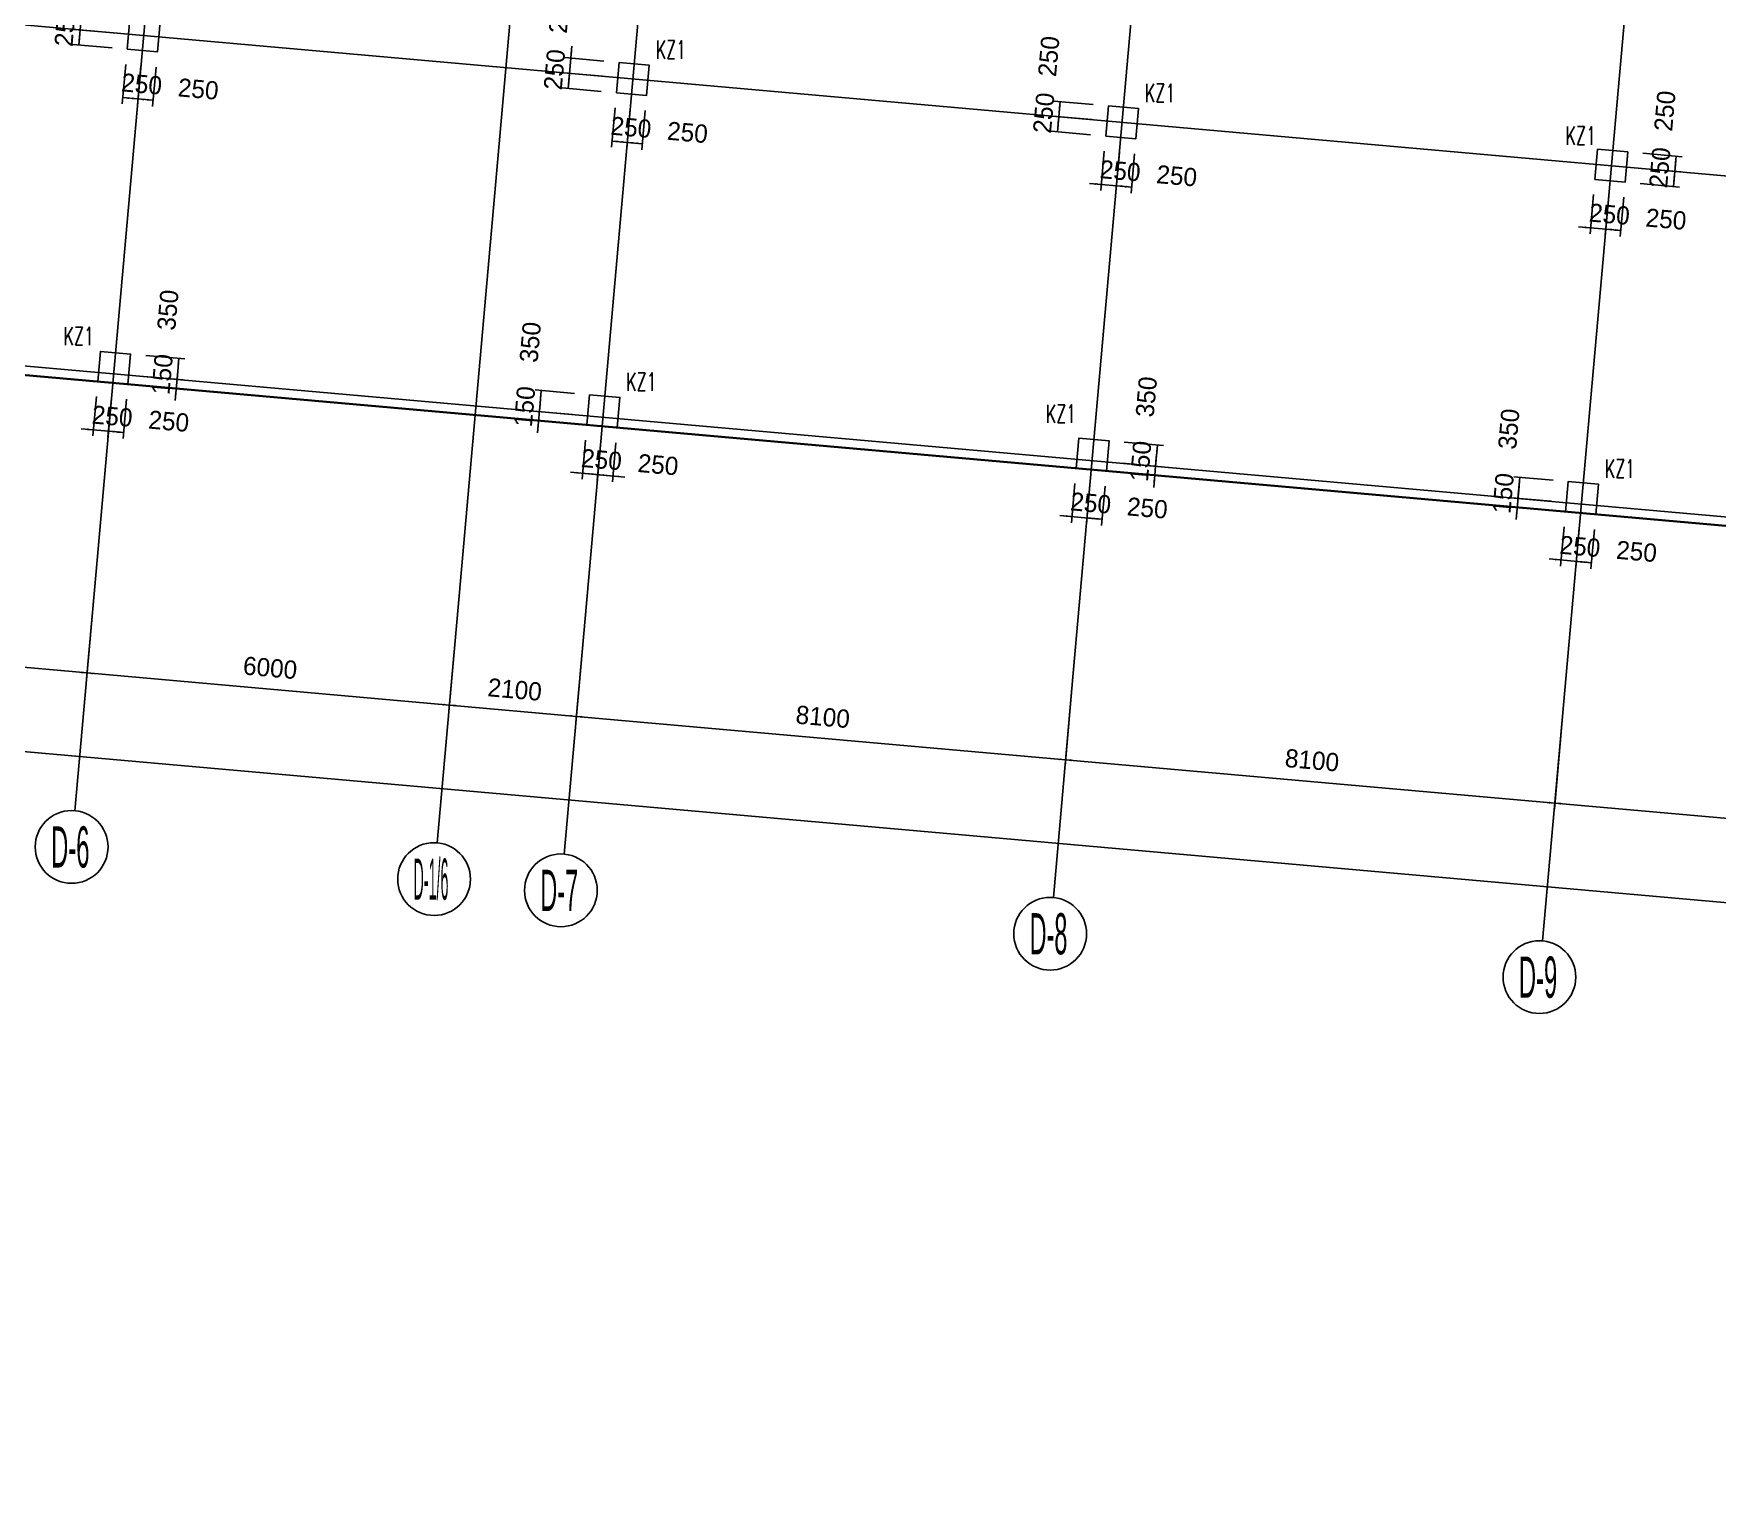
# Model space of a CAD drawing. Extents: x 19107 to 699106, y -67310 to 245688.
# Drawn here: x 522687 to 550452, y 36062 to 60082 of the extents above; entities that cross this region are included whole.
import ezdxf

# ---------------------------------------------------------------- set-up
doc = ezdxf.new("R2010")
doc.units = 0
doc.header["$LTSCALE"] = 100
doc.header["$MEASUREMENT"] = 0
for name, color, linetype in [('DIM', 3, 'Continuous'), ('DOTE', 253, 'Continuous'), ('L-AXIS', 3, 'Continuous')]:
    doc.layers.add(name, color=color, linetype=linetype)
doc.layers.add('Select Column Frame Position', color=7, linetype='Continuous', lineweight=0)
doc.styles.get("Standard").update_dxf_attribs({"font": 'standard'})
doc.styles.add('汉字', font='汉字')
doc.dimstyles.get("Standard").update_dxf_attribs({"dimtxt": 300, "dimasz": 100, "dimexe": 100, "dimexo": 250, "dimgap": 100, "dimtad": 0, "dimtoh": 1, "dimdec": 0, "dimdsep": 46, "dimcen": 0.09, "dimclrt": 7, "dimadec": 0, "dimazin": 0, "dimtfac": 1, "dimtdec": 4, "dimtofl": 0, "dimtmove": 0, "dimatfit": 3, "dimfxl": 1, "dimtolj": 1, "dimtzin": 0, "dimarcsym": 0})

# ---------------------------------------------------------------- blocks, each defined once
blk = doc.blocks.new('*D2075')
at = {"layer": 'L-AXIS', "color": 0, "linetype": 'ByBlock', "lineweight": -2}
for p, q in [((493507, 53583), (493255, 50741)), ((493264, 50840), (658764, 36162)), ((659008, 38905), (658755, 36062))]:
    blk.add_line(p, q, dxfattribs=at)
for points in [[(493264, 50840), (493365, 50848), (493362, 50815)], [(658764, 36162), (658663, 36154), (658666, 36188)]]:
    blk.add_solid(points, dxfattribs=at)
at = {"layer": 'L-AXIS', "color": 7, "linetype": 'Continuous', "lineweight": -2, "insert": (576045, 43850), "char_height": 300, "width": 1101.67, "attachment_point": 5, "rotation": 354.9316, "style": '汉字'}
blk.add_mtext('166150', dxfattribs=at)
blk = doc.blocks.new('*D4387')
at = {"layer": 'L-AXIS', "color": 0, "linetype": 'ByBlock', "lineweight": -2}
for p, q in [((531757, 50190), (531627, 48725)), ((539825, 49475), (539695, 48010)), ((531636, 48825), (539704, 48110))]:
    blk.add_line(p, q, dxfattribs=at)
for points in [[(531636, 48825), (531737, 48833), (531734, 48800)], [(539704, 48110), (539603, 48102), (539606, 48135)]]:
    blk.add_solid(points, dxfattribs=at)
at = {"layer": 'L-AXIS', "color": 7, "linetype": 'Continuous', "lineweight": -2, "insert": (535701, 48816), "char_height": 300, "width": 775, "attachment_point": 5, "rotation": 354.9316, "style": '汉字'}
blk.add_mtext('8100', dxfattribs=at)
blk = doc.blocks.new('_AXISO')
blk.add_circle((0, 0), 0.5)
blk = doc.blocks.new('*D4728')
at = {"layer": 'L-AXIS', "color": 0, "linetype": 'ByBlock', "lineweight": -2}
for p, q in [((517712, 51436), (517582, 49971)), ((523689, 50906), (523559, 49441)), ((517591, 50071), (523568, 49541))]:
    blk.add_line(p, q, dxfattribs=at)
for points in [[(517591, 50071), (517692, 50079), (517689, 50045)], [(523568, 49541), (523467, 49533), (523469, 49566)]]:
    blk.add_solid(points, dxfattribs=at)
at = {"layer": 'L-AXIS', "color": 7, "linetype": 'Continuous', "lineweight": -2, "insert": (520610, 50154), "char_height": 300, "width": 770, "attachment_point": 5, "rotation": 354.9316, "style": '汉字'}
blk.add_mtext('6000', dxfattribs=at)
blk = doc.blocks.new('*D2722')
at = {"layer": 'L-AXIS', "color": 0, "linetype": 'ByBlock', "lineweight": -2}
for p, q in [((529665, 50376), (529535, 48911)), ((531757, 50190), (531627, 48725)), ((529544, 49011), (531636, 48825))]:
    blk.add_line(p, q, dxfattribs=at)
for points in [[(529544, 49011), (529645, 49018), (529642, 48985)], [(531636, 48825), (531535, 48817), (531538, 48851)]]:
    blk.add_solid(points, dxfattribs=at)
at = {"layer": 'L-AXIS', "color": 7, "linetype": 'Continuous', "lineweight": -2, "insert": (530621, 49266), "char_height": 300, "width": 775, "attachment_point": 5, "rotation": 354.9316, "style": '汉字'}
blk.add_mtext('2100', dxfattribs=at)
blk = doc.blocks.new('*D3051')
at = {"layer": 'L-AXIS', "color": 0, "linetype": 'ByBlock', "lineweight": -2}
for p, q in [((523689, 50906), (523559, 49441)), ((529665, 50376), (529535, 48911)), ((523568, 49541), (529544, 49011))]:
    blk.add_line(p, q, dxfattribs=at)
for points in [[(523568, 49541), (523669, 49548), (523666, 49515)], [(529544, 49011), (529443, 49003), (529446, 49036)]]:
    blk.add_solid(points, dxfattribs=at)
at = {"layer": 'L-AXIS', "color": 7, "linetype": 'Continuous', "lineweight": -2, "insert": (526587, 49624), "char_height": 300, "width": 770, "attachment_point": 5, "rotation": 354.9316, "style": '汉字'}
blk.add_mtext('6000', dxfattribs=at)
blk = doc.blocks.new('*D3377')
at = {"layer": 'L-AXIS', "color": 0, "linetype": 'ByBlock', "lineweight": -2}
for p, q in [((547894, 48759), (547764, 47294)), ((555962, 48044), (555832, 46579)), ((547773, 47394), (555841, 46678))]:
    blk.add_line(p, q, dxfattribs=at)
for points in [[(547773, 47394), (547874, 47402), (547871, 47369)], [(555841, 46678), (555740, 46671), (555743, 46704)]]:
    blk.add_solid(points, dxfattribs=at)
at = {"layer": 'L-AXIS', "color": 7, "linetype": 'Continuous', "lineweight": -2, "insert": (551838, 47385), "char_height": 300, "width": 775, "attachment_point": 5, "rotation": 354.9316, "style": '汉字'}
blk.add_mtext('8100', dxfattribs=at)
blk = doc.blocks.new('*D1414')
at = {"layer": 'L-AXIS', "color": 0, "linetype": 'ByBlock', "lineweight": -2}
for p, q in [((539825, 49475), (539695, 48010)), ((547894, 48759), (547764, 47294)), ((539704, 48110), (547773, 47394))]:
    blk.add_line(p, q, dxfattribs=at)
for points in [[(539704, 48110), (539805, 48117), (539802, 48084)], [(547773, 47394), (547672, 47386), (547674, 47419)]]:
    blk.add_solid(points, dxfattribs=at)
at = {"layer": 'L-AXIS', "color": 7, "linetype": 'Continuous', "lineweight": -2, "insert": (543769, 48100), "char_height": 300, "width": 775, "attachment_point": 5, "rotation": 354.9316, "style": '汉字'}
blk.add_mtext('8100', dxfattribs=at)
blk = doc.blocks.new('*D1289')
at = {"layer": 'DIM', "color": 0, "linetype": 'ByBlock', "lineweight": -2}
for p, q in [((548412, 57429), (548354, 56781)), ((548661, 57407), (548603, 56759)), ((548164, 56899), (548811, 56841))]:
    blk.add_line(p, q, dxfattribs=at)
for points in [[(548363, 56881), (548262, 56873), (548265, 56906)], [(548612, 56859), (548713, 56867), (548710, 56834)]]:
    blk.add_solid(points, dxfattribs=at)
at = {"layer": 'DIM', "color": 7, "linetype": 'Continuous', "lineweight": -2, "insert": (548674, 57104), "char_height": 300, "width": 566.67, "attachment_point": 5, "rotation": 354.9316, "style": '汉字'}
blk.add_mtext('250', dxfattribs=at)
blk = doc.blocks.new('*D4297')
at = {"layer": 'DIM', "color": 0, "linetype": 'ByBlock', "lineweight": -2}
for p, q in [((548661, 57407), (548603, 56759)), ((548910, 57385), (548852, 56737)), ((548612, 56859), (548861, 56837))]:
    blk.add_line(p, q, dxfattribs=at)
for points in [[(548612, 56859), (548713, 56867), (548710, 56834)], [(548861, 56837), (548760, 56829), (548763, 56862)]]:
    blk.add_solid(points, dxfattribs=at)
at = {"layer": 'DIM', "color": 7, "linetype": 'Continuous', "lineweight": -2, "insert": (549607, 57022), "char_height": 300, "width": 566.67, "attachment_point": 5, "rotation": 354.9316, "style": '汉字'}
blk.add_mtext('250', dxfattribs=at)
blk = doc.blocks.new('*D4622')
at = {"layer": 'DIM', "color": 0, "linetype": 'ByBlock', "lineweight": -2}
for p, q in [((549203, 57861), (549850, 57803)), ((549729, 57563), (549751, 57812)), ((549181, 57612), (549828, 57554))]:
    blk.add_line(p, q, dxfattribs=at)
for points in [[(549751, 57812), (549758, 57711), (549725, 57714)], [(549729, 57563), (549721, 57664), (549754, 57661)]]:
    blk.add_solid(points, dxfattribs=at)
at = {"layer": 'DIM', "color": 7, "linetype": 'Continuous', "lineweight": -2, "insert": (549505, 57874), "char_height": 300, "width": 566.67, "attachment_point": 5, "rotation": 84.9316, "style": '汉字'}
blk.add_mtext('250', dxfattribs=at)
blk = doc.blocks.new('*D4992')
at = {"layer": 'DIM', "color": 0, "linetype": 'ByBlock', "lineweight": -2}
for p, q in [((549225, 58110), (549872, 58052)), ((549751, 57812), (549773, 58061)), ((549203, 57861), (549850, 57803))]:
    blk.add_line(p, q, dxfattribs=at)
for points in [[(549773, 58061), (549781, 57960), (549747, 57963)], [(549751, 57812), (549743, 57913), (549776, 57910)]]:
    blk.add_solid(points, dxfattribs=at)
at = {"layer": 'DIM', "color": 7, "linetype": 'Continuous', "lineweight": -2, "insert": (549588, 58807), "char_height": 300, "width": 566.67, "attachment_point": 5, "rotation": 84.9316, "style": '汉字'}
blk.add_mtext('250', dxfattribs=at)
blk = doc.blocks.new('*D1')
at = {"layer": 'DIM', "color": 0, "linetype": 'ByBlock', "lineweight": -2}
for p, q in [((547743, 52720), (547096, 52777)), ((547195, 52768), (547164, 52420)), ((547712, 52371), (547065, 52428))]:
    blk.add_line(p, q, dxfattribs=at)
for points in [[(547195, 52768), (547203, 52667), (547170, 52670)], [(547164, 52420), (547156, 52521), (547190, 52518)]]:
    blk.add_solid(points, dxfattribs=at)
at = {"layer": 'DIM', "color": 7, "linetype": 'Continuous', "lineweight": -2, "insert": (547015, 53564), "char_height": 300, "width": 566.67, "attachment_point": 5, "rotation": 84.9316, "style": '汉字'}
blk.add_mtext('350', dxfattribs=at)
blk = doc.blocks.new('*D3004')
at = {"layer": 'DIM', "color": 0, "linetype": 'ByBlock', "lineweight": -2}
for p, q in [((547182, 52619), (547133, 52071)), ((547699, 52222), (547051, 52279)), ((547712, 52371), (547065, 52428))]:
    blk.add_line(p, q, dxfattribs=at)
for points in [[(547164, 52420), (547156, 52521), (547190, 52518)], [(547151, 52270), (547159, 52169), (547126, 52172)]]:
    blk.add_solid(points, dxfattribs=at)
at = {"layer": 'DIM', "color": 7, "linetype": 'Continuous', "lineweight": -2, "insert": (546921, 52503), "char_height": 300, "width": 476.67, "attachment_point": 5, "rotation": 84.9316, "style": '汉字'}
blk.add_mtext('150', dxfattribs=at)
blk = doc.blocks.new('*D3321')
at = {"layer": 'DIM', "color": 0, "linetype": 'ByBlock', "lineweight": -2}
for p, q in [((547926, 51950), (547868, 51303)), ((548175, 51928), (548117, 51281)), ((547678, 51420), (548325, 51363))]:
    blk.add_line(p, q, dxfattribs=at)
for points in [[(547877, 51403), (547776, 51395), (547779, 51428)], [(548126, 51380), (548227, 51388), (548224, 51355)]]:
    blk.add_solid(points, dxfattribs=at)
at = {"layer": 'DIM', "color": 7, "linetype": 'Continuous', "lineweight": -2, "insert": (548188, 51626), "char_height": 300, "width": 566.67, "attachment_point": 5, "rotation": 354.9316, "style": '汉字'}
blk.add_mtext('250', dxfattribs=at)
blk = doc.blocks.new('*D3686')
at = {"layer": 'DIM', "color": 0, "linetype": 'ByBlock', "lineweight": -2}
for p, q in [((548175, 51928), (548117, 51281)), ((548424, 51906), (548366, 51259)), ((548126, 51380), (548375, 51358))]:
    blk.add_line(p, q, dxfattribs=at)
for points in [[(548126, 51380), (548227, 51388), (548224, 51355)], [(548375, 51358), (548274, 51351), (548277, 51384)]]:
    blk.add_solid(points, dxfattribs=at)
at = {"layer": 'DIM', "color": 7, "linetype": 'Continuous', "lineweight": -2, "insert": (549121, 51543), "char_height": 300, "width": 566.67, "attachment_point": 5, "rotation": 354.9316, "style": '汉字'}
blk.add_mtext('250', dxfattribs=at)
blk = doc.blocks.new('*D4016')
at = {"layer": 'DIM', "color": 0, "linetype": 'ByBlock', "lineweight": -2}
for p, q in [((540161, 58914), (539513, 58971)), ((539613, 58962), (539591, 58713)), ((540138, 58665), (539491, 58722))]:
    blk.add_line(p, q, dxfattribs=at)
for points in [[(539613, 58962), (539620, 58861), (539587, 58864)], [(539591, 58713), (539583, 58814), (539616, 58811)]]:
    blk.add_solid(points, dxfattribs=at)
at = {"layer": 'DIM', "color": 7, "linetype": 'Continuous', "lineweight": -2, "insert": (539428, 59708), "char_height": 300, "width": 566.67, "attachment_point": 5, "rotation": 84.9316, "style": '汉字'}
blk.add_mtext('250', dxfattribs=at)
blk = doc.blocks.new('*D1748')
at = {"layer": 'DIM', "color": 0, "linetype": 'ByBlock', "lineweight": -2}
for p, q in [((540138, 58665), (539491, 58722)), ((539591, 58713), (539569, 58464)), ((540116, 58416), (539469, 58473))]:
    blk.add_line(p, q, dxfattribs=at)
for points in [[(539591, 58713), (539598, 58612), (539565, 58615)], [(539569, 58464), (539561, 58565), (539594, 58562)]]:
    blk.add_solid(points, dxfattribs=at)
at = {"layer": 'DIM', "color": 7, "linetype": 'Continuous', "lineweight": -2, "insert": (539345, 58775), "char_height": 300, "width": 566.67, "attachment_point": 5, "rotation": 84.9316, "style": '汉字'}
blk.add_mtext('250', dxfattribs=at)
blk = doc.blocks.new('*D2064')
at = {"layer": 'DIM', "color": 0, "linetype": 'ByBlock', "lineweight": -2}
for p, q in [((540343, 58144), (540286, 57497)), ((540592, 58122), (540535, 57475)), ((540096, 57614), (540743, 57557))]:
    blk.add_line(p, q, dxfattribs=at)
for points in [[(540295, 57597), (540194, 57589), (540197, 57622)], [(540544, 57575), (540645, 57582), (540642, 57549)]]:
    blk.add_solid(points, dxfattribs=at)
at = {"layer": 'DIM', "color": 7, "linetype": 'Continuous', "lineweight": -2, "insert": (540606, 57820), "char_height": 300, "width": 566.67, "attachment_point": 5, "rotation": 354.9316, "style": '汉字'}
blk.add_mtext('250', dxfattribs=at)
blk = doc.blocks.new('*D2421')
at = {"layer": 'DIM', "color": 0, "linetype": 'ByBlock', "lineweight": -2}
for p, q in [((540592, 58122), (540535, 57475)), ((540841, 58100), (540784, 57453)), ((540544, 57575), (540793, 57552))]:
    blk.add_line(p, q, dxfattribs=at)
for points in [[(540544, 57575), (540645, 57582), (540642, 57549)], [(540793, 57552), (540692, 57545), (540695, 57578)]]:
    blk.add_solid(points, dxfattribs=at)
at = {"layer": 'DIM', "color": 7, "linetype": 'Continuous', "lineweight": -2, "insert": (541538, 57737), "char_height": 300, "width": 566.67, "attachment_point": 5, "rotation": 354.9316, "style": '汉字'}
blk.add_mtext('250', dxfattribs=at)
blk = doc.blocks.new('*D2730')
at = {"layer": 'DIM', "color": 0, "linetype": 'ByBlock', "lineweight": -2}
for p, q in [((539857, 52666), (539800, 52019)), ((540106, 52644), (540049, 51996)), ((539610, 52136), (540257, 52078))]:
    blk.add_line(p, q, dxfattribs=at)
for points in [[(539809, 52118), (539708, 52110), (539711, 52144)], [(540058, 52096), (540159, 52104), (540156, 52071)]]:
    blk.add_solid(points, dxfattribs=at)
at = {"layer": 'DIM', "color": 7, "linetype": 'Continuous', "lineweight": -2, "insert": (540120, 52342), "char_height": 300, "width": 566.67, "attachment_point": 5, "rotation": 354.9316, "style": '汉字'}
blk.add_mtext('250', dxfattribs=at)
blk = doc.blocks.new('*D2763')
at = {"layer": 'DIM', "color": 0, "linetype": 'ByBlock', "lineweight": -2}
for p, q in [((540106, 52644), (540049, 51996)), ((540355, 52622), (540298, 51974)), ((540058, 52096), (540307, 52074))]:
    blk.add_line(p, q, dxfattribs=at)
for points in [[(540058, 52096), (540159, 52104), (540156, 52071)], [(540307, 52074), (540206, 52066), (540209, 52099)]]:
    blk.add_solid(points, dxfattribs=at)
at = {"layer": 'DIM', "color": 7, "linetype": 'Continuous', "lineweight": -2, "insert": (541053, 52259), "char_height": 300, "width": 566.67, "attachment_point": 5, "rotation": 354.9316, "style": '汉字'}
blk.add_mtext('250', dxfattribs=at)
blk = doc.blocks.new('*D448')
at = {"layer": 'DIM', "color": 0, "linetype": 'ByBlock', "lineweight": -2}
for p, q in [((541157, 52601), (541205, 53149)), ((540627, 52849), (541274, 52791)), ((540640, 52998), (541287, 52941))]:
    blk.add_line(p, q, dxfattribs=at)
for points in [[(541188, 52950), (541180, 53051), (541213, 53048)], [(541174, 52800), (541182, 52699), (541149, 52702)]]:
    blk.add_solid(points, dxfattribs=at)
at = {"layer": 'DIM', "color": 7, "linetype": 'Continuous', "lineweight": -2, "insert": (540944, 53033), "char_height": 300, "width": 476.67, "attachment_point": 5, "rotation": 84.9316, "style": '汉字'}
blk.add_mtext('150', dxfattribs=at)
blk = doc.blocks.new('*D799')
at = {"layer": 'DIM', "color": 0, "linetype": 'ByBlock', "lineweight": -2}
for p, q in [((540671, 53347), (541318, 53289)), ((541188, 52950), (541219, 53298)), ((540640, 52998), (541287, 52941))]:
    blk.add_line(p, q, dxfattribs=at)
for points in [[(541188, 52950), (541180, 53051), (541213, 53048)], [(541219, 53298), (541226, 53197), (541193, 53200)]]:
    blk.add_solid(points, dxfattribs=at)
at = {"layer": 'DIM', "color": 7, "linetype": 'Continuous', "lineweight": -2, "insert": (541038, 54094), "char_height": 300, "width": 566.67, "attachment_point": 5, "rotation": 84.9316, "style": '汉字'}
blk.add_mtext('350', dxfattribs=at)
blk = doc.blocks.new('*D1125')
at = {"layer": 'DIM', "color": 0, "linetype": 'ByBlock', "lineweight": -2}
for p, q in [((531562, 59877), (531505, 59230)), ((532070, 59380), (531423, 59438)), ((532092, 59629), (531445, 59687))]:
    blk.add_line(p, q, dxfattribs=at)
for points in [[(531544, 59678), (531537, 59779), (531570, 59776)], [(531522, 59429), (531530, 59328), (531497, 59331)]]:
    blk.add_solid(points, dxfattribs=at)
at = {"layer": 'DIM', "color": 7, "linetype": 'Continuous', "lineweight": -2, "insert": (531360, 60423), "char_height": 300, "width": 566.67, "attachment_point": 5, "rotation": 84.9316, "style": '汉字'}
blk.add_mtext('250', dxfattribs=at)
blk = doc.blocks.new('*D1491')
at = {"layer": 'DIM', "color": 0, "linetype": 'ByBlock', "lineweight": -2}
for p, q in [((532070, 59380), (531423, 59438)), ((531522, 59429), (531500, 59180)), ((532048, 59131), (531401, 59189))]:
    blk.add_line(p, q, dxfattribs=at)
for points in [[(531522, 59429), (531530, 59328), (531497, 59331)], [(531500, 59180), (531492, 59281), (531526, 59278)]]:
    blk.add_solid(points, dxfattribs=at)
at = {"layer": 'DIM', "color": 7, "linetype": 'Continuous', "lineweight": -2, "insert": (531277, 59491), "char_height": 300, "width": 566.67, "attachment_point": 5, "rotation": 84.9316, "style": '汉字'}
blk.add_mtext('250', dxfattribs=at)
blk = doc.blocks.new('*D4462')
at = {"layer": 'DIM', "color": 0, "linetype": 'ByBlock', "lineweight": -2}
for p, q in [((532275, 58860), (532218, 58213)), ((532524, 58838), (532467, 58191)), ((532226, 58312), (532475, 58290))]:
    blk.add_line(p, q, dxfattribs=at)
for points in [[(532226, 58312), (532327, 58320), (532325, 58287)], [(532475, 58290), (532374, 58282), (532377, 58316)]]:
    blk.add_solid(points, dxfattribs=at)
at = {"layer": 'DIM', "color": 7, "linetype": 'Continuous', "lineweight": -2, "insert": (532538, 58536), "char_height": 300, "width": 566.67, "attachment_point": 5, "rotation": 354.9316, "style": '汉字'}
blk.add_mtext('250', dxfattribs=at)
blk = doc.blocks.new('*D4828')
at = {"layer": 'DIM', "color": 0, "linetype": 'ByBlock', "lineweight": -2}
for p, q in [((532524, 58838), (532467, 58191)), ((532773, 58816), (532716, 58168)), ((532475, 58290), (532724, 58268))]:
    blk.add_line(p, q, dxfattribs=at)
for points in [[(532475, 58290), (532577, 58298), (532574, 58265)], [(532724, 58268), (532623, 58260), (532626, 58293)]]:
    blk.add_solid(points, dxfattribs=at)
at = {"layer": 'DIM', "color": 7, "linetype": 'Continuous', "lineweight": -2, "insert": (533470, 58453), "char_height": 300, "width": 566.67, "attachment_point": 5, "rotation": 354.9316, "style": '汉字'}
blk.add_mtext('250', dxfattribs=at)
blk = doc.blocks.new('*D5150')
at = {"layer": 'DIM', "color": 0, "linetype": 'ByBlock', "lineweight": -2}
for p, q in [((531606, 54151), (530959, 54208)), ((531058, 54199), (531028, 53851)), ((531575, 53802), (530928, 53860))]:
    blk.add_line(p, q, dxfattribs=at)
for points in [[(531058, 54199), (531066, 54098), (531033, 54101)], [(531028, 53851), (531020, 53952), (531053, 53949)]]:
    blk.add_solid(points, dxfattribs=at)
at = {"layer": 'DIM', "color": 7, "linetype": 'Continuous', "lineweight": -2, "insert": (530878, 54995), "char_height": 300, "width": 566.67, "attachment_point": 5, "rotation": 84.9316, "style": '汉字'}
blk.add_mtext('350', dxfattribs=at)
blk = doc.blocks.new('*D210')
at = {"layer": 'DIM', "color": 0, "linetype": 'ByBlock', "lineweight": -2}
for p, q in [((531045, 54050), (530997, 53502)), ((531562, 53653), (530915, 53710)), ((531575, 53802), (530928, 53860))]:
    blk.add_line(p, q, dxfattribs=at)
for points in [[(531028, 53851), (531020, 53952), (531053, 53949)], [(531014, 53701), (531022, 53600), (530989, 53603)]]:
    blk.add_solid(points, dxfattribs=at)
at = {"layer": 'DIM', "color": 7, "linetype": 'Continuous', "lineweight": -2, "insert": (530784, 53934), "char_height": 300, "width": 476.67, "attachment_point": 5, "rotation": 84.9316, "style": '汉字'}
blk.add_mtext('150', dxfattribs=at)
blk = doc.blocks.new('*D3164')
at = {"layer": 'DIM', "color": 0, "linetype": 'ByBlock', "lineweight": -2}
for p, q in [((531789, 53382), (531732, 52734)), ((532038, 53359), (531981, 52712)), ((531541, 52851), (532189, 52794))]:
    blk.add_line(p, q, dxfattribs=at)
for points in [[(531741, 52834), (531639, 52826), (531642, 52859)], [(531990, 52812), (532091, 52819), (532088, 52786)]]:
    blk.add_solid(points, dxfattribs=at)
at = {"layer": 'DIM', "color": 7, "linetype": 'Continuous', "lineweight": -2, "insert": (532052, 53057), "char_height": 300, "width": 566.67, "attachment_point": 5, "rotation": 354.9316, "style": '汉字'}
blk.add_mtext('250', dxfattribs=at)
blk = doc.blocks.new('*D3529')
at = {"layer": 'DIM', "color": 0, "linetype": 'ByBlock', "lineweight": -2}
for p, q in [((532038, 53359), (531981, 52712)), ((532287, 53337), (532230, 52690)), ((531790, 52829), (532438, 52772))]:
    blk.add_line(p, q, dxfattribs=at)
for points in [[(531990, 52812), (531888, 52804), (531891, 52837)], [(532239, 52790), (532340, 52797), (532337, 52764)]]:
    blk.add_solid(points, dxfattribs=at)
at = {"layer": 'DIM', "color": 7, "linetype": 'Continuous', "lineweight": -2, "insert": (532984, 52974), "char_height": 300, "width": 566.67, "attachment_point": 5, "rotation": 354.9316, "style": '汉字'}
blk.add_mtext('250', dxfattribs=at)
blk = doc.blocks.new('*D3858')
at = {"layer": 'DIM', "color": 0, "linetype": 'ByBlock', "lineweight": -2}
for p, q in [((524024, 60345), (523376, 60402)), ((523476, 60393), (523454, 60144)), ((524002, 60096), (523354, 60153))]:
    blk.add_line(p, q, dxfattribs=at)
for points in [[(523476, 60393), (523484, 60292), (523451, 60295)], [(523454, 60144), (523446, 60245), (523479, 60243)]]:
    blk.add_solid(points, dxfattribs=at)
at = {"layer": 'DIM', "color": 7, "linetype": 'Continuous', "lineweight": -2, "insert": (523291, 61139), "char_height": 300, "width": 566.67, "attachment_point": 5, "rotation": 84.9316, "style": '汉字'}
blk.add_mtext('250', dxfattribs=at)
blk = doc.blocks.new('*D4222')
at = {"layer": 'DIM', "color": 0, "linetype": 'ByBlock', "lineweight": -2}
for p, q in [((524002, 60096), (523354, 60153)), ((523454, 60144), (523432, 59895)), ((523980, 59847), (523332, 59904))]:
    blk.add_line(p, q, dxfattribs=at)
for points in [[(523432, 59895), (523424, 59996), (523457, 59993)], [(523454, 60144), (523462, 60043), (523429, 60046)]]:
    blk.add_solid(points, dxfattribs=at)
at = {"layer": 'DIM', "color": 7, "linetype": 'Continuous', "lineweight": -2, "insert": (523208, 60207), "char_height": 300, "width": 566.67, "attachment_point": 5, "rotation": 84.9316, "style": '汉字'}
blk.add_mtext('250', dxfattribs=at)
blk = doc.blocks.new('*D1907')
at = {"layer": 'DIM', "color": 0, "linetype": 'ByBlock', "lineweight": -2}
for p, q in [((524207, 59576), (524149, 58928)), ((524456, 59554), (524398, 58906)), ((524158, 59028), (524407, 59006))]:
    blk.add_line(p, q, dxfattribs=at)
for points in [[(524158, 59028), (524259, 59036), (524256, 59002)], [(524407, 59006), (524306, 58998), (524309, 59031)]]:
    blk.add_solid(points, dxfattribs=at)
at = {"layer": 'DIM', "color": 7, "linetype": 'Continuous', "lineweight": -2, "insert": (524469, 59251), "char_height": 300, "width": 566.67, "attachment_point": 5, "rotation": 354.9316, "style": '汉字'}
blk.add_mtext('250', dxfattribs=at)
blk = doc.blocks.new('*D2266')
at = {"layer": 'DIM', "color": 0, "linetype": 'ByBlock', "lineweight": -2}
for p, q in [((524456, 59554), (524398, 58906)), ((524705, 59531), (524647, 58884)), ((524407, 59006), (524656, 58984))]:
    blk.add_line(p, q, dxfattribs=at)
for points in [[(524407, 59006), (524508, 59013), (524505, 58980)], [(524656, 58984), (524555, 58976), (524558, 59009)]]:
    blk.add_solid(points, dxfattribs=at)
at = {"layer": 'DIM', "color": 7, "linetype": 'Continuous', "lineweight": -2, "insert": (525402, 59168), "char_height": 300, "width": 566.67, "attachment_point": 5, "rotation": 354.9316, "style": '汉字'}
blk.add_mtext('250', dxfattribs=at)
blk = doc.blocks.new('*D2572')
at = {"layer": 'DIM', "color": 0, "linetype": 'ByBlock', "lineweight": -2}
for p, q in [((523721, 54097), (523663, 53450)), ((523970, 54075), (523912, 53428)), ((523473, 53567), (524120, 53510))]:
    blk.add_line(p, q, dxfattribs=at)
for points in [[(523672, 53549), (523571, 53542), (523574, 53575)], [(523921, 53527), (524022, 53535), (524019, 53502)]]:
    blk.add_solid(points, dxfattribs=at)
at = {"layer": 'DIM', "color": 7, "linetype": 'Continuous', "lineweight": -2, "insert": (523983, 53773), "char_height": 300, "width": 566.67, "attachment_point": 5, "rotation": 354.9316, "style": '汉字'}
blk.add_mtext('250', dxfattribs=at)
blk = doc.blocks.new('*D2603')
at = {"layer": 'DIM', "color": 0, "linetype": 'ByBlock', "lineweight": -2}
for p, q in [((523970, 54075), (523912, 53428)), ((524219, 54053), (524161, 53406)), ((523921, 53527), (524170, 53505))]:
    blk.add_line(p, q, dxfattribs=at)
for points in [[(523921, 53527), (524022, 53535), (524019, 53502)], [(524170, 53505), (524069, 53497), (524072, 53531)]]:
    blk.add_solid(points, dxfattribs=at)
at = {"layer": 'DIM', "color": 7, "linetype": 'Continuous', "lineweight": -2, "insert": (524916, 53690), "char_height": 300, "width": 566.67, "attachment_point": 5, "rotation": 354.9316, "style": '汉字'}
blk.add_mtext('250', dxfattribs=at)
blk = doc.blocks.new('*D203')
at = {"layer": 'DIM', "color": 0, "linetype": 'ByBlock', "lineweight": -2}
for p, q in [((524503, 54429), (525151, 54372)), ((525020, 54032), (525069, 54580)), ((524490, 54280), (525137, 54223))]:
    blk.add_line(p, q, dxfattribs=at)
for points in [[(525051, 54381), (525043, 54482), (525076, 54479)], [(525038, 54231), (525046, 54130), (525012, 54133)]]:
    blk.add_solid(points, dxfattribs=at)
at = {"layer": 'DIM', "color": 7, "linetype": 'Continuous', "lineweight": -2, "insert": (524807, 54464), "char_height": 300, "width": 476.67, "attachment_point": 5, "rotation": 84.9316, "style": '汉字'}
blk.add_mtext('150', dxfattribs=at)
blk = doc.blocks.new('*D562')
at = {"layer": 'DIM', "color": 0, "linetype": 'ByBlock', "lineweight": -2}
for p, q in [((524534, 54778), (525182, 54721)), ((525051, 54381), (525082, 54729)), ((524503, 54429), (525151, 54372))]:
    blk.add_line(p, q, dxfattribs=at)
for points in [[(525082, 54729), (525090, 54628), (525057, 54631)], [(525051, 54381), (525043, 54482), (525076, 54479)]]:
    blk.add_solid(points, dxfattribs=at)
at = {"layer": 'DIM', "color": 7, "linetype": 'Continuous', "lineweight": -2, "insert": (524902, 55525), "char_height": 300, "width": 566.67, "attachment_point": 5, "rotation": 84.9316, "style": '汉字'}
blk.add_mtext('350', dxfattribs=at)

msp = doc.modelspace()

# ---------------------------------------------------------------- linework, layer by layer
at = {"color": 6, "lineweight": 30}
msp.add_lwpolyline([(476181.3, 232428.8), (494258.1, 233154.4), (494258.1, 231537.9), (540808.1, 231537.9), (540808.1, 232387.9), (590208.1, 232387.9), (590208.1, 232187.9), (593108.1, 232187.9), (593108.1, 230737.9), (608058.1, 230737.9), (608058.1, 231687.9), (648158.1, 231687.9), (648158.1, 230737.9), (657058.1, 230737.9), (657158.1, 196187.9), (658248.2, 196187.9), (663075.9, 83077.9), (659946, 47787.8), (654318.1, 48286.9), (653832.2, 42808.4), (496133.5, 56794.9), (482757.4, 68610.1), (476181.3, 232428.8)], dxfattribs=at)
at = {"layer": 'DOTE'}
for p, q in [((525997.3, 76935.3), (523710.8, 51155.1)), ((531973.8, 76405.3), (529687.4, 50625)), ((533562.1, 70542), (531779.1, 50439.5)), ((541630.4, 69826.5), (539847.5, 49723.9)), ((549234.9, 63881.4), (547915.8, 49008.3)), ((662308.9, 47829.2), (489036.8, 63196.9)), ((661814.2, 42251.1), (496111.9, 56947.4))]:
    msp.add_line(p, q, dxfattribs=at)
at = {"layer": 'L-AXIS'}
for p, q in [((523710.8, 51155.1), (523366.2, 47269.5)), ((529687.4, 50625), (529342.7, 46739.4)), ((531779.1, 50439.5), (531434.5, 46553.9)), ((539847.5, 49723.9), (539502.9, 45838.3)), ((547915.8, 49008.3), (547571.2, 45122.7))]:
    msp.add_line(p, q, dxfattribs=at)
at = {"layer": 'Select Column Frame Position', "color": 7, "linetype": 'Continuous', "lineweight": -3}
for points in [[(524228.7, 59824.7), (524726.8, 59780.5), (524771, 60278.6), (524272.9, 60322.7), (524228.7, 59824.7)], [(532297.1, 59109.1), (532795.1, 59064.9), (532839.3, 59563), (532341.2, 59607.1), (532297.1, 59109.1)], [(540365.4, 58393.5), (540863.4, 58349.3), (540907.6, 58847.4), (540409.6, 58891.6), (540365.4, 58393.5)], [(548433.7, 57677.9), (548931.8, 57633.8), (548976, 58131.8), (548477.9, 58176), (548433.7, 57677.9)], [(523742.9, 54346.2), (524240.9, 54302), (524285.1, 54800.1), (523787, 54844.2), (523742.9, 54346.2)], [(531811.2, 53630.6), (532309.2, 53586.4), (532353.4, 54084.5), (531855.4, 54128.6), (531811.2, 53630.6)], [(539879.5, 52915), (540377.6, 52870.8), (540421.7, 53368.9), (539923.7, 53413.1), (539879.5, 52915)], [(547947.8, 52199.4), (548445.9, 52155.3), (548490.1, 52653.3), (547992, 52697.5), (547947.8, 52199.4)]]:
    msp.add_lwpolyline(points, dxfattribs=at)

# ---------------------------------------------------------------- block references
at = {"layer": 'L-AXIS'}
ref = msp.add_blockref('_AXISO', (523313.2, 46671.8), dxfattribs=dict(at, xscale=1199.999999999997, yscale=1200, rotation=359.999645787379))
ref.add_attrib('A', 'D-6', (522973.8, 46332.4), dxfattribs={"height": 678.82, "style": '汉字', "width": 0.433333})
ref = msp.add_blockref('_AXISO', (529289.7, 46141.8), dxfattribs=dict(at, xscale=1199.999999999997, yscale=1200, rotation=359.999645787379))
ref.add_attrib('A', 'D-1/6', (528950.3, 45802.3), dxfattribs={"height": 678.82, "style": '汉字', "width": 0.26})
ref = msp.add_blockref('_AXISO', (531381.5, 45956.2), dxfattribs=dict(at, xscale=1199.999999999997, yscale=1200, rotation=359.999645787379))
ref.add_attrib('A', 'D-7', (531042.1, 45616.8), dxfattribs={"height": 678.82, "style": '汉字', "width": 0.42623})
ref = msp.add_blockref('_AXISO', (539449.8, 45240.6), dxfattribs=dict(at, xscale=1199.999999999997, yscale=1200, rotation=359.999645787379))
ref.add_attrib('A', 'D-8', (539110.4, 44901.2), dxfattribs={"height": 678.82, "style": '汉字', "width": 0.42623})
ref = msp.add_blockref('_AXISO', (547518.2, 44525.1), dxfattribs=dict(at, xscale=1199.999999999997, yscale=1200, rotation=359.999645787379))
ref.add_attrib('A', 'D-9', (547178.8, 44185.6), dxfattribs={"height": 678.82, "style": '汉字', "width": 0.433333})

# ---------------------------------------------------------------- texts
at = {"color": 200, "linetype": 'Continuous', "lineweight": -3, "width": 0.7}
for p in [(532945.4, 59669), (541013.7, 58953.5), (547950.5, 58249.3), (523179.5, 54943.6), (532459.5, 54190.5), (539377.5, 53663.9), (548596.1, 52759.4)]:
    msp.add_text('KZ1', height=300, dxfattribs=at).set_placement(p)

# ---------------------------------------------------------------- dimensions: what is measured, and where the dimension line sits
at = {"layer": 'DIM', "color": 200}
for p1, p2, picture, middle in [((524272.9, 60322.7), (524250.8, 60073.7), '*D3858', (523246.3, 60632.7)), ((524250.8, 60073.7), (524228.7, 59824.7), '*D4222', (523163.6, 59700.2)), ((532341.2, 59607.1), (532319.2, 59358.1), '*D1125', (531314.6, 59917.1)), ((540409.6, 58891.6), (540387.5, 58642.5), '*D4016', (539382.9, 59201.5)), ((524228.7, 59824.7), (524477.8, 59802.6), '*D1907', (523962.9, 59296.1)), ((524477.8, 59802.6), (524726.8, 59780.5), '*D2266', (524895.4, 59213.4)), ((532319.2, 59358.1), (532297.1, 59109.1), '*D1491', (531231.9, 58984.6)), ((532297.1, 59109.1), (532546.1, 59087), '*D4462', (532031.3, 58580.5)), ((532546.1, 59087), (532795.1, 59064.9), '*D4828', (532963.8, 58497.8)), ((540387.5, 58642.5), (540365.4, 58393.5), '*D1748', (539300.2, 58269)), ((548953.9, 57882.8), (548976, 58131.8), '*D4992', (549543.1, 58300.4)), ((540365.4, 58393.5), (540614.4, 58371.4), '*D2064', (540099.6, 57864.9)), ((540614.4, 58371.4), (540863.4, 58349.3), '*D2421', (541032.1, 57782.2)), ((548931.8, 57633.8), (548953.9, 57882.8), '*D4622', (549460.4, 57367.9)), ((548433.7, 57677.9), (548682.8, 57655.8), '*D1289', (548167.9, 57149.3)), ((548682.8, 57655.8), (548931.8, 57633.8), '*D4297', (549100.4, 57066.6)), ((524254.2, 54451.4), (524285.1, 54800.1), '*D562', (524852.2, 54968.7)), ((531855.4, 54128.6), (531824.4, 53780), '*D5150', (530828.7, 54438.6)), ((524240.9, 54302), (524254.2, 54451.4), '*D203', (524770.9, 54052.3)), ((523742.9, 54346.2), (523991.9, 54324.1), '*D2572', (523477, 53817.6)), ((523991.9, 54324.1), (524240.9, 54302), '*D2603', (524409.5, 53734.9)), ((531824.4, 53780), (531811.2, 53630.6), '*D210', (530747.4, 53522.2)), ((540390.8, 53020.3), (540421.7, 53368.9), '*D799', (540988.8, 53537.5)), ((547992, 52697.5), (547961.1, 52348.8), '*D1', (546965.4, 53007.5)), ((531811.2, 53630.6), (532060.2, 53608.5), '*D3164', (531545.4, 53102)), ((532060.2, 53608.5), (532309.2, 53586.4), '*D3529', (532477.9, 53019.3)), ((540377.6, 52870.8), (540390.8, 53020.3), '*D448', (540907.6, 52621.1)), ((539879.5, 52915), (540128.5, 52892.9), '*D2730', (539613.7, 52386.4)), ((540128.5, 52892.9), (540377.6, 52870.8), '*D2763', (540546.2, 52303.7)), ((547961.1, 52348.8), (547947.8, 52199.4), '*D3004', (546884.1, 52091.1)), ((547947.8, 52199.4), (548196.9, 52177.3), '*D3321', (547682, 51670.8)), ((548196.9, 52177.3), (548445.9, 52155.3), '*D3686', (548614.5, 51588.1))]:
    dim = msp.add_aligned_dim(p1=p1, p2=p2, distance=-800, dimstyle='Standard', dxfattribs=at)
    dim.commit()
    dim.dimension.update_dxf_attribs({"geometry": picture, "text_midpoint": middle})
at = {"layer": 'L-AXIS'}
for base, p1, p2, picture, middle in [((658764.3, 36162.1), (493529.3, 53831.9), (659029.6, 39153.6), '*D2075', (576045.1, 43849.9)), ((523567.6, 49540.7), (517734.3, 51685.2), (523710.8, 51155.1), '*D4728', (520610.3, 50154.4)), ((529544.2, 49010.6), (523710.8, 51155.1), (529687.4, 50625), '*D3051', (526586.8, 49624.3)), ((531636, 48825.1), (529687.4, 50625), (531779.1, 50439.5), '*D2722', (530621, 49266.5)), ((539704.3, 48109.5), (531779.1, 50439.5), (539847.5, 49723.9), '*D4387', (535701, 48815.9)), ((547772.6, 47393.9), (539847.5, 49723.9), (547915.8, 49008.3), '*D1414', (543769.4, 48100.4)), ((555840.9, 46678.3), (547915.8, 49008.3), (555984.1, 48292.8), '*D3377', (551837.7, 47384.8))]:
    dim = msp.add_linear_dim(base=base, p1=p1, p2=p2, angle=354.93165, dimstyle='Standard', dxfattribs=at)
    dim.commit()
    dim.dimension.update_dxf_attribs({"geometry": picture, "text_midpoint": middle})

doc.saveas('drawing.dxf')
